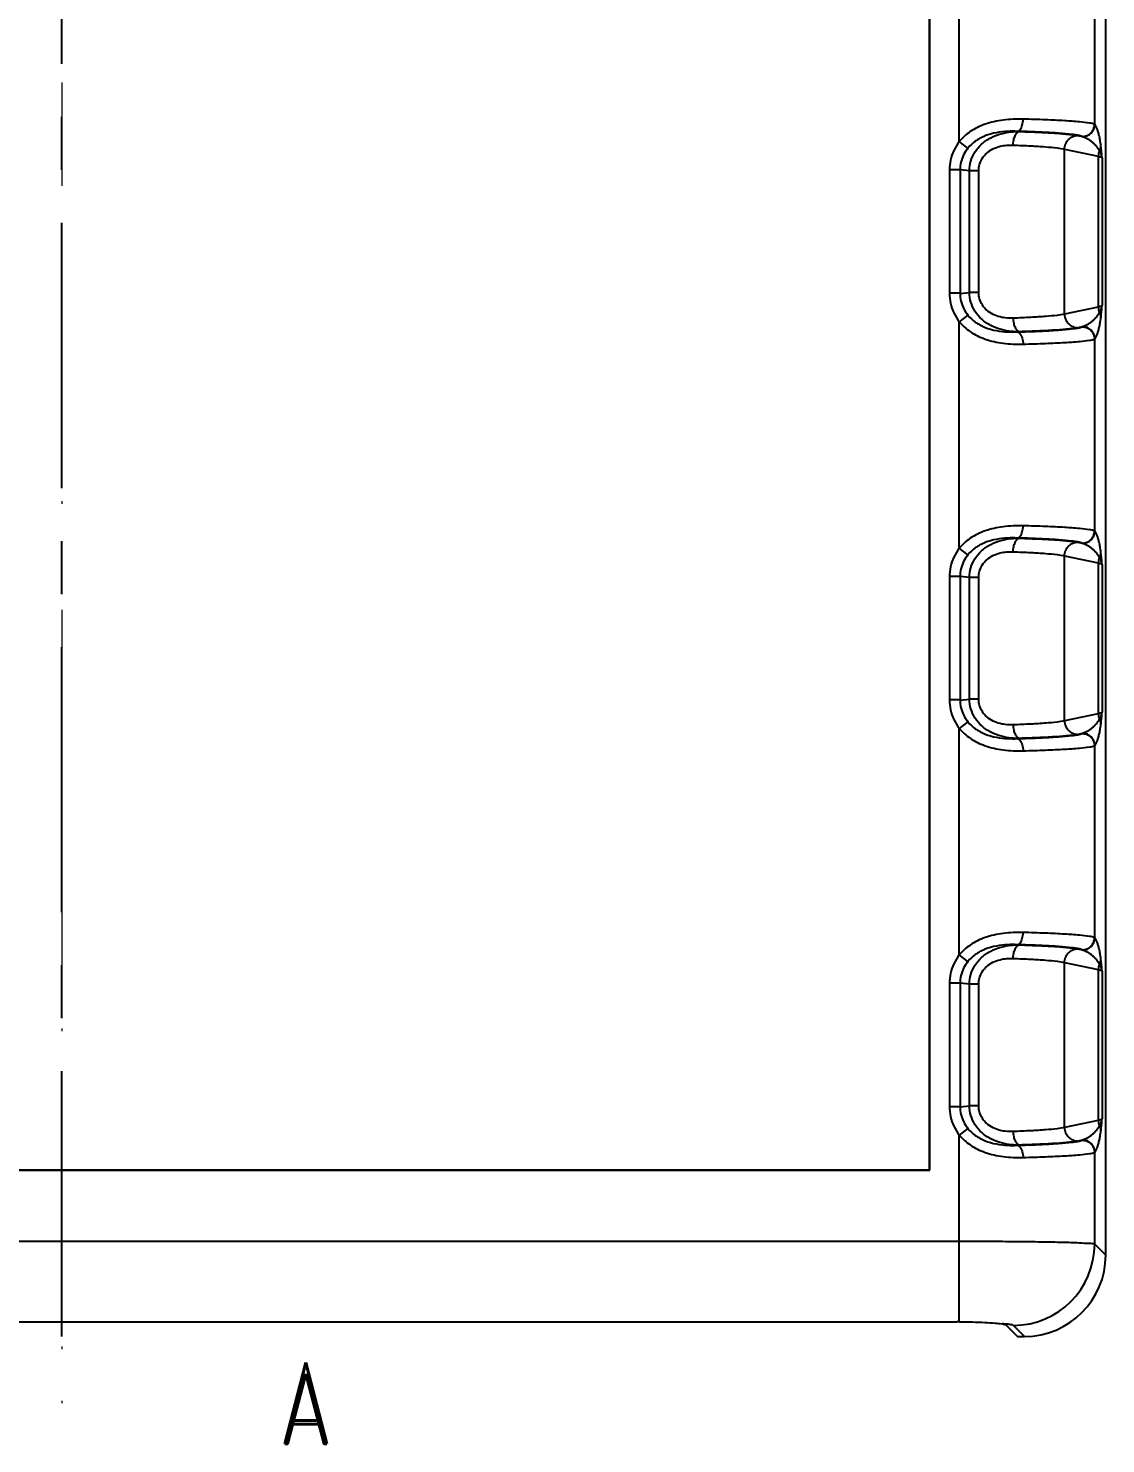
# Model space of a CAD drawing. Header units: millimetres. Extents: x 3537 to 3861, y 1181 to 1410.
# Drawn here: x 3620 to 3659.8, y 1245.9 to 1298.1 of the extents above; entities that cross this region are included whole.
import ezdxf
from ezdxf.enums import TextEntityAlignment as Align

# ---------------------------------------------------------------- set-up
doc = ezdxf.new("R2010")
doc.units = ezdxf.units.MM
doc.linetypes.add('CENTER', pattern=[50.8, 31.75, -6.35, 6.35, -6.35])
doc.linetypes.add('DIVIDE', pattern=[31.75, 12.7, -6.35, 0, -6.35, 0, -6.35])
doc.layers.add('hatch', color=56, linetype='Continuous', lineweight=9)
doc.styles.add('ROMAND', font='romand.shx', dxfattribs={"width": 0.75, "bigfont": 'gbcbig.shx'})

msp = doc.modelspace()

# ---------------------------------------------------------------- linework, layer by layer
at = {"color": 1, "linetype": 'CENTER', "ltscale": 0.308}
msp.add_line((3621.278, 1249.867), (3621.278, 1361.367), dxfattribs=at)
at = {"color": 7, "linetype": 'Continuous'}
for p, q in [((3659.778, 1252.863), (3659.778, 1358.371)), ((3653.278, 1256.017), (3653.278, 1355.217)), ((3653.296, 1256), (3653.296, 1355.235)), ((3654.378, 1293.943), (3654.378, 1302.291)), ((3659.372, 1294.568), (3659.372, 1301.666)), ((3656.611, 1294.308), (3656.521, 1294.317)), ((3654.7, 1293.699), (3654.378, 1293.943)), ((3658.745, 1294.161), (3658.914, 1294.125)), ((3658.26, 1287.573), (3658.26, 1293.661)), ((3658.26, 1293.661), (3659.505, 1293.399)), ((3659.505, 1293.399), (3659.505, 1287.835)), ((3659.646, 1293.345), (3659.646, 1287.889)), ((3654.019, 1292.893), (3654.019, 1288.342)), ((3654.408, 1292.893), (3654.019, 1292.893)), ((3654.408, 1292.893), (3654.408, 1288.341)), ((3654.754, 1292.861), (3654.408, 1292.893)), ((3654.754, 1288.373), (3654.754, 1292.861)), ((3655.097, 1292.861), (3654.754, 1292.861)), ((3655.097, 1288.373), (3655.097, 1292.861)), ((3654.408, 1288.342), (3654.019, 1288.342)), ((3654.408, 1288.341), (3654.754, 1288.373)), ((3655.097, 1288.373), (3654.754, 1288.373)), ((3654.7, 1287.535), (3654.379, 1287.291)), ((3659.505, 1287.835), (3658.26, 1287.573)), ((3654.378, 1278.943), (3654.378, 1287.291)), ((3656.521, 1286.918), (3656.611, 1286.926)), ((3658.914, 1287.109), (3658.745, 1287.074)), ((3659.372, 1279.568), (3659.372, 1286.666)), ((3656.611, 1279.308), (3656.521, 1279.317)), ((3658.745, 1279.161), (3658.914, 1279.125)), ((3654.7, 1278.699), (3654.378, 1278.943)), ((3658.26, 1272.573), (3658.26, 1278.661)), ((3658.26, 1278.661), (3659.505, 1278.399)), ((3659.505, 1278.399), (3659.505, 1272.835)), ((3659.646, 1278.345), (3659.646, 1272.889)), ((3654.019, 1277.893), (3654.019, 1273.342)), ((3654.408, 1277.893), (3654.019, 1277.893)), ((3654.408, 1277.893), (3654.408, 1273.341)), ((3654.754, 1277.861), (3654.408, 1277.893)), ((3654.754, 1273.373), (3654.754, 1277.861)), ((3655.097, 1277.861), (3654.754, 1277.861)), ((3655.097, 1273.373), (3655.097, 1277.861)), ((3654.408, 1273.342), (3654.019, 1273.342)), ((3654.408, 1273.341), (3654.754, 1273.373)), ((3655.097, 1273.373), (3654.754, 1273.373)), ((3659.505, 1272.835), (3658.26, 1272.573)), ((3654.378, 1263.943), (3654.378, 1272.291)), ((3654.7, 1272.535), (3654.379, 1272.291)), ((3656.521, 1271.918), (3656.611, 1271.926)), ((3658.914, 1272.109), (3658.745, 1272.074)), ((3659.372, 1264.568), (3659.372, 1271.666)), ((3654.7, 1263.699), (3654.378, 1263.943)), ((3656.611, 1264.308), (3656.521, 1264.317)), ((3658.745, 1264.161), (3658.914, 1264.125)), ((3658.26, 1257.573), (3658.26, 1263.661)), ((3658.26, 1263.661), (3659.505, 1263.399)), ((3659.505, 1263.399), (3659.505, 1257.835)), ((3654.019, 1262.893), (3654.019, 1258.342)), ((3654.408, 1262.893), (3654.019, 1262.893)), ((3654.408, 1262.893), (3654.408, 1258.341)), ((3654.754, 1262.861), (3654.408, 1262.893)), ((3659.646, 1263.345), (3659.646, 1257.889)), ((3654.754, 1258.373), (3654.754, 1262.861)), ((3655.097, 1262.861), (3654.754, 1262.861)), ((3655.097, 1258.373), (3655.097, 1262.861)), ((3654.408, 1258.342), (3654.019, 1258.342)), ((3654.408, 1258.341), (3654.754, 1258.373)), ((3655.097, 1258.373), (3654.754, 1258.373)), ((3659.505, 1257.835), (3658.26, 1257.573)), ((3654.378, 1250.411), (3654.378, 1257.291)), ((3654.7, 1257.535), (3654.379, 1257.291)), ((3656.521, 1256.918), (3656.611, 1256.926)), ((3658.914, 1257.109), (3658.745, 1257.074)), ((3659.372, 1253.27), (3659.372, 1256.666)), ((3589.261, 1256), (3653.296, 1256)), ((3589.278, 1256.017), (3653.278, 1256.017)), ((3653.296, 1256), (3653.278, 1256.017)), ((3654.378, 1253.369), (3588.178, 1253.369)), ((3659.778, 1252.863), (3659.372, 1253.27)), ((3588.265, 1250.411), (3654.292, 1250.411)), ((3656.089, 1250.302), (3656.524, 1249.867)), ((3656.782, 1249.867), (3656.376, 1250.274)), ((3656.524, 1249.867), (3656.782, 1249.867))]:
    msp.add_line(p, q, dxfattribs=at)
for centre, radius, start, end in [((3658.921, 1294.57), 0.451, 271.4404, 359.7917), ((3658.781, 1293.722), 0.425, 69.1735, 71.702), ((3660.021, 1293.393), 0.516, 156.1733, 179.2894), ((3660.021, 1287.841), 0.516, 180.7106, 203.8267), ((3658.781, 1287.513), 0.425, 288.298, 290.8264), ((3658.921, 1286.665), 0.451, 0.2088, 88.5596), ((3658.781, 1278.722), 0.425, 69.1735, 71.702), ((3658.921, 1279.57), 0.451, 271.4404, 359.7917), ((3660.021, 1278.393), 0.516, 156.1733, 179.2894), ((3660.021, 1272.841), 0.516, 180.7106, 203.8267), ((3658.781, 1272.513), 0.425, 288.298, 290.8264), ((3658.921, 1271.665), 0.451, 0.2088, 88.5596), ((3658.921, 1264.57), 0.451, 271.4404, 359.7917), ((3658.781, 1263.722), 0.425, 69.1735, 71.702), ((3660.021, 1263.393), 0.516, 156.1733, 179.2894), ((3660.021, 1257.841), 0.516, 180.7106, 203.8267), ((3658.781, 1257.513), 0.425, 288.298, 290.8264), ((3658.921, 1256.665), 0.451, 0.2088, 88.5596), ((3656.366, 1253.28), 3.006, 270.1881, 359.8119), ((3654.291, 1239.627), 10.784, 89.5372, 89.9981)]:
    msp.add_arc(centre, radius, start, end, dxfattribs=at)
msp.add_ellipse((3656.774, 1252.871), major_axis=(2.127, -2.127), ratio=0.997265, start_param=-0.784029, end_param=0.784029, dxfattribs=at)
for points, start_tangent, end_tangent in [([(3656.733, 1294.766), (3655.998, 1294.732), (3655.333, 1294.578), (3654.782, 1294.305), (3654.378, 1293.943)], (-0.999676, 0.025451), (-0.639037, -0.769176)), ([(3656.521, 1294.317), (3656.624, 1294.384), (3656.701, 1294.547), (3656.733, 1294.766)], (0.995239, 0.097467), (0.021763, 0.999763)), ([(3659.363, 1294.574), (3659.185, 1294.621), (3658.814, 1294.666), (3658.266, 1294.706), (3657.563, 1294.74), (3656.733, 1294.766)], (-0.855931, 0.517089), (-0.999676, 0.025437)), ([(3656.521, 1294.317), (3656.161, 1294.315), (3655.746, 1294.267), (3655.327, 1294.147), (3654.967, 1293.95), (3654.7, 1293.699)], (-0.999357, 0.035868), (-0.629533, -0.776974)), ([(3654.754, 1292.861), (3654.806, 1293.218), (3654.957, 1293.551), (3655.204, 1293.846), (3655.54, 1294.08), (3655.926, 1294.23), (3656.291, 1294.296), (3656.611, 1294.308)], (0.00685, 0.999977), (0.99984, -0.017899)), ([(3656.363, 1293.809), (3656.385, 1293.995), (3656.44, 1294.154), (3656.519, 1294.264), (3656.611, 1294.308)], (0.022572, 0.999745), (0.995848, 0.091027)), ([(3658.914, 1294.125), (3658.753, 1294.172), (3658.416, 1294.216), (3657.917, 1294.256), (3657.276, 1294.29), (3656.521, 1294.317)], (-0.833205, 0.552965), (-0.999609, 0.02795)), ([(3656.611, 1294.308), (3657.35, 1294.281), (3657.967, 1294.246), (3658.44, 1294.205), (3658.745, 1294.161)], (0.999553, -0.029909), (0.9786, -0.205774)), ([(3658.914, 1294.125), (3659.086, 1294.16), (3659.231, 1294.257), (3659.328, 1294.403), (3659.363, 1294.574)], (0.999991, 0.00423), (0.00411, 0.999992)), ([(3659.372, 1294.568), (3659.363, 1294.574)], (-0.713273, 0.700886), (-0.856197, 0.51665)), ([(3659.601, 1293.783), (3659.572, 1293.992), (3659.539, 1294.158), (3659.503, 1294.295), (3659.463, 1294.409), (3659.419, 1294.501), (3659.372, 1294.568)], (-0.117071, 0.993124), (-0.667478, 0.744629)), ([(3654.378, 1293.943), (3654.18, 1293.615), (3654.058, 1293.256), (3654.019, 1292.893)], (-0.603853, -0.797096), (0.000353, -1)), ([(3654.7, 1293.699), (3654.537, 1293.445), (3654.439, 1293.173), (3654.408, 1292.893)], (-0.62991, -0.776668), (0.006948, -0.999976)), ([(3655.097, 1292.861), (3655.13, 1293.098), (3655.229, 1293.32), (3655.393, 1293.515), (3655.62, 1293.668), (3655.883, 1293.764), (3656.137, 1293.804), (3656.363, 1293.809)], (-0.000612, 1), (0.999432, -0.033709)), ([(3656.363, 1293.809), (3657.019, 1293.782), (3657.568, 1293.747), (3657.987, 1293.706), (3658.26, 1293.661)], (0.999433, -0.033664), (0.973111, -0.230335)), ([(3658.26, 1293.661), (3658.299, 1293.851), (3658.404, 1294.012), (3658.561, 1294.121), (3658.745, 1294.161)], (0.012287, 0.999925), (0.999915, 0.013013)), ([(3659.549, 1293.601), (3659.482, 1293.708), (3659.408, 1293.799), (3659.326, 1293.879), (3659.238, 1293.95), (3659.144, 1294.014), (3659.042, 1294.071), (3658.932, 1294.119)], (-0.453355, 0.89133), (-0.934176, 0.356811)), ([(3659.549, 1293.601), (3659.577, 1293.659), (3659.594, 1293.72), (3659.602, 1293.783)], (0.504671, 0.863312), (0.032751, 0.999464)), ([(3659.646, 1293.345), (3659.631, 1293.495), (3659.616, 1293.642), (3659.601, 1293.783)], (-0.099961, 0.994991), (-0.108065, 0.994144)), ([(3659.505, 1293.399), (3659.554, 1293.387), (3659.595, 1293.374), (3659.626, 1293.36), (3659.646, 1293.345)], (0.974233, -0.225544), (0.672682, -0.739932)), ([(3659.646, 1293.345), (3659.625, 1293.431), (3659.592, 1293.517), (3659.549, 1293.601)], (-0.187607, 0.982244), (-0.502073, 0.864825)), ([(3654.019, 1288.342), (3654.058, 1287.978), (3654.18, 1287.619), (3654.378, 1287.291)], (-0.000355, -1), (0.603854, -0.797095)), ([(3654.408, 1288.341), (3654.439, 1288.062), (3654.536, 1287.79), (3654.7, 1287.535)], (-0.006948, -0.999976), (0.629912, -0.776667)), ([(3656.611, 1286.926), (3656.294, 1286.938), (3655.931, 1287.003), (3655.546, 1287.151), (3655.207, 1287.385), (3654.958, 1287.68), (3654.807, 1288.015), (3654.754, 1288.373)], (-0.99984, -0.017898), (-0.006847, 0.999977)), ([(3656.363, 1287.425), (3656.139, 1287.43), (3655.887, 1287.469), (3655.623, 1287.565), (3655.395, 1287.718), (3655.23, 1287.913), (3655.13, 1288.135), (3655.097, 1288.373)], (-0.999432, -0.033708), (0.000614, 1)), ([(3654.7, 1287.535), (3654.968, 1287.284), (3655.329, 1287.087), (3655.749, 1286.966), (3656.164, 1286.919), (3656.521, 1286.918)], (0.629531, -0.776976), (0.999356, 0.035871)), ([(3658.26, 1287.573), (3657.988, 1287.528), (3657.568, 1287.488), (3657.02, 1287.453), (3656.363, 1287.425)], (-0.97311, -0.230341), (-0.999433, -0.033664)), ([(3656.363, 1287.425), (3656.385, 1287.239), (3656.44, 1287.08), (3656.519, 1286.97), (3656.611, 1286.926)], (0.022571, -0.999745), (0.995844, -0.091072)), ([(3658.26, 1287.573), (3658.299, 1287.383), (3658.404, 1287.222), (3658.561, 1287.113), (3658.745, 1287.074)], (0.012287, -0.999925), (0.999915, -0.013013)), ([(3658.932, 1287.115), (3659.042, 1287.164), (3659.144, 1287.22), (3659.238, 1287.284), (3659.326, 1287.355), (3659.407, 1287.435), (3659.482, 1287.526), (3659.549, 1287.633)], (0.934176, 0.356812), (0.45279, 0.891617)), ([(3659.372, 1286.666), (3659.419, 1286.734), (3659.463, 1286.825), (3659.503, 1286.939), (3659.539, 1287.076), (3659.572, 1287.242), (3659.601, 1287.451)], (0.667636, 0.744488), (0.117013, 0.99313)), ([(3659.646, 1287.889), (3659.627, 1287.875), (3659.596, 1287.861), (3659.555, 1287.848), (3659.505, 1287.835)], (-0.672677, -0.739936), (-0.974233, -0.225544)), ([(3659.549, 1287.633), (3659.592, 1287.717), (3659.625, 1287.803), (3659.646, 1287.889)], (0.502072, 0.864826), (0.187601, 0.982245)), ([(3659.549, 1287.633), (3659.577, 1287.575), (3659.594, 1287.514), (3659.601, 1287.451)], (0.502248, -0.864724), (0.025192, -0.999683)), ([(3659.601, 1287.451), (3659.616, 1287.592), (3659.631, 1287.739), (3659.646, 1287.889)], (0.108065, 0.994144), (0.099958, 0.994992)), ([(3654.378, 1287.291), (3654.782, 1286.929), (3655.333, 1286.656), (3655.998, 1286.502), (3656.733, 1286.468)], (0.639027, -0.769184), (0.999676, 0.025469)), ([(3656.521, 1286.918), (3657.276, 1286.944), (3657.917, 1286.978), (3658.416, 1287.018), (3658.753, 1287.062), (3658.914, 1287.109)], (0.999609, 0.027949), (0.833211, 0.552955)), ([(3656.521, 1286.918), (3656.624, 1286.851), (3656.701, 1286.687), (3656.733, 1286.468)], (0.995221, -0.097644), (0.021762, -0.999763)), ([(3658.745, 1287.074), (3658.44, 1287.029), (3657.968, 1286.988), (3657.35, 1286.953), (3656.611, 1286.926)], (-0.978596, -0.205789), (-0.999553, -0.029909)), ([(3658.914, 1287.109), (3659.086, 1287.074), (3659.231, 1286.977), (3659.328, 1286.831), (3659.363, 1286.66)], (0.999991, -0.004126), (0.004113, -0.999992)), ([(3656.733, 1286.468), (3657.563, 1286.495), (3658.266, 1286.529), (3658.814, 1286.568), (3659.185, 1286.613), (3659.363, 1286.66)], (0.999676, 0.025436), (0.855934, 0.517085)), ([(3659.363, 1286.66), (3659.372, 1286.666)], (0.856225, 0.516602), (0.713269, 0.70089)), ([(3656.733, 1279.766), (3655.998, 1279.732), (3655.333, 1279.578), (3654.782, 1279.305), (3654.378, 1278.943)], (-0.999676, 0.025451), (-0.639037, -0.769176)), ([(3656.521, 1279.317), (3656.624, 1279.384), (3656.701, 1279.547), (3656.733, 1279.766)], (0.995239, 0.097467), (0.021763, 0.999763)), ([(3659.363, 1279.574), (3659.185, 1279.621), (3658.814, 1279.666), (3658.266, 1279.706), (3657.563, 1279.74), (3656.733, 1279.766)], (-0.855931, 0.517089), (-0.999676, 0.025437)), ([(3658.914, 1279.125), (3659.086, 1279.16), (3659.231, 1279.257), (3659.328, 1279.403), (3659.363, 1279.574)], (0.999991, 0.00423), (0.00411, 0.999992)), ([(3659.372, 1279.568), (3659.363, 1279.574)], (-0.713273, 0.700886), (-0.856197, 0.51665)), ([(3656.521, 1279.317), (3656.161, 1279.315), (3655.746, 1279.267), (3655.327, 1279.147), (3654.967, 1278.95), (3654.7, 1278.699)], (-0.999357, 0.035868), (-0.629533, -0.776974)), ([(3654.754, 1277.861), (3654.806, 1278.218), (3654.957, 1278.551), (3655.204, 1278.846), (3655.54, 1279.08), (3655.926, 1279.23), (3656.291, 1279.296), (3656.611, 1279.308)], (0.00685, 0.999977), (0.99984, -0.017899)), ([(3656.363, 1278.809), (3656.385, 1278.995), (3656.44, 1279.154), (3656.519, 1279.264), (3656.611, 1279.308)], (0.022572, 0.999745), (0.995848, 0.091027)), ([(3658.914, 1279.125), (3658.753, 1279.172), (3658.416, 1279.216), (3657.917, 1279.256), (3657.276, 1279.29), (3656.521, 1279.317)], (-0.833205, 0.552965), (-0.999609, 0.02795)), ([(3656.611, 1279.308), (3657.35, 1279.281), (3657.967, 1279.246), (3658.44, 1279.205), (3658.745, 1279.161)], (0.999553, -0.029909), (0.9786, -0.205774)), ([(3658.26, 1278.661), (3658.299, 1278.851), (3658.404, 1279.012), (3658.561, 1279.121), (3658.745, 1279.161)], (0.012287, 0.999925), (0.999915, 0.013013)), ([(3659.549, 1278.601), (3659.482, 1278.708), (3659.408, 1278.799), (3659.326, 1278.879), (3659.238, 1278.95), (3659.144, 1279.014), (3659.042, 1279.071), (3658.932, 1279.119)], (-0.453355, 0.89133), (-0.934176, 0.356811)), ([(3659.601, 1278.783), (3659.572, 1278.992), (3659.539, 1279.158), (3659.503, 1279.295), (3659.463, 1279.409), (3659.419, 1279.501), (3659.372, 1279.568)], (-0.117071, 0.993124), (-0.667478, 0.744629)), ([(3654.378, 1278.943), (3654.18, 1278.615), (3654.058, 1278.256), (3654.019, 1277.893)], (-0.603853, -0.797096), (0.000353, -1)), ([(3654.7, 1278.699), (3654.537, 1278.445), (3654.439, 1278.173), (3654.408, 1277.893)], (-0.62991, -0.776668), (0.006948, -0.999976)), ([(3655.097, 1277.861), (3655.13, 1278.098), (3655.229, 1278.32), (3655.393, 1278.515), (3655.62, 1278.668), (3655.883, 1278.764), (3656.137, 1278.804), (3656.363, 1278.809)], (-0.000612, 1), (0.999432, -0.033709)), ([(3656.363, 1278.809), (3657.019, 1278.782), (3657.568, 1278.747), (3657.987, 1278.706), (3658.26, 1278.661)], (0.999433, -0.033664), (0.973111, -0.230335)), ([(3659.549, 1278.601), (3659.577, 1278.659), (3659.594, 1278.72), (3659.602, 1278.783)], (0.504671, 0.863312), (0.032751, 0.999464)), ([(3659.646, 1278.345), (3659.625, 1278.431), (3659.592, 1278.517), (3659.549, 1278.601)], (-0.187607, 0.982244), (-0.502073, 0.864825)), ([(3659.646, 1278.345), (3659.631, 1278.495), (3659.616, 1278.642), (3659.601, 1278.783)], (-0.099961, 0.994991), (-0.108065, 0.994144)), ([(3659.505, 1278.399), (3659.554, 1278.387), (3659.595, 1278.374), (3659.626, 1278.36), (3659.646, 1278.345)], (0.974233, -0.225544), (0.672682, -0.739932)), ([(3654.019, 1273.342), (3654.058, 1272.978), (3654.18, 1272.619), (3654.378, 1272.291)], (-0.000355, -1), (0.603854, -0.797095)), ([(3654.408, 1273.341), (3654.439, 1273.062), (3654.536, 1272.79), (3654.7, 1272.535)], (-0.006948, -0.999976), (0.629912, -0.776667)), ([(3656.611, 1271.926), (3656.294, 1271.938), (3655.931, 1272.003), (3655.546, 1272.151), (3655.207, 1272.385), (3654.958, 1272.68), (3654.807, 1273.015), (3654.754, 1273.373)], (-0.99984, -0.017898), (-0.006847, 0.999977)), ([(3656.363, 1272.425), (3656.139, 1272.43), (3655.887, 1272.469), (3655.623, 1272.565), (3655.395, 1272.718), (3655.23, 1272.913), (3655.13, 1273.135), (3655.097, 1273.373)], (-0.999432, -0.033708), (0.000614, 1)), ([(3659.646, 1272.889), (3659.627, 1272.875), (3659.596, 1272.861), (3659.555, 1272.848), (3659.505, 1272.835)], (-0.672677, -0.739936), (-0.974233, -0.225544)), ([(3659.549, 1272.633), (3659.592, 1272.717), (3659.625, 1272.803), (3659.646, 1272.889)], (0.502072, 0.864826), (0.187601, 0.982245)), ([(3659.601, 1272.451), (3659.616, 1272.592), (3659.631, 1272.739), (3659.646, 1272.889)], (0.108065, 0.994144), (0.099958, 0.994992)), ([(3654.378, 1272.291), (3654.782, 1271.929), (3655.333, 1271.656), (3655.998, 1271.502), (3656.733, 1271.468)], (0.639027, -0.769184), (0.999676, 0.025469)), ([(3654.7, 1272.535), (3654.968, 1272.284), (3655.329, 1272.087), (3655.749, 1271.966), (3656.164, 1271.919), (3656.521, 1271.918)], (0.629531, -0.776976), (0.999356, 0.035871)), ([(3658.26, 1272.573), (3657.988, 1272.528), (3657.568, 1272.488), (3657.02, 1272.453), (3656.363, 1272.425)], (-0.97311, -0.230341), (-0.999433, -0.033664)), ([(3656.363, 1272.425), (3656.385, 1272.239), (3656.44, 1272.08), (3656.519, 1271.97), (3656.611, 1271.926)], (0.022571, -0.999745), (0.995844, -0.091072)), ([(3658.26, 1272.573), (3658.299, 1272.383), (3658.404, 1272.222), (3658.561, 1272.113), (3658.745, 1272.074)], (0.012287, -0.999925), (0.999915, -0.013013)), ([(3658.932, 1272.115), (3659.042, 1272.164), (3659.144, 1272.22), (3659.238, 1272.284), (3659.326, 1272.355), (3659.407, 1272.435), (3659.482, 1272.526), (3659.549, 1272.633)], (0.934176, 0.356812), (0.45279, 0.891617)), ([(3659.372, 1271.666), (3659.419, 1271.734), (3659.463, 1271.825), (3659.503, 1271.939), (3659.539, 1272.076), (3659.572, 1272.242), (3659.601, 1272.451)], (0.667636, 0.744488), (0.117013, 0.99313)), ([(3659.549, 1272.633), (3659.577, 1272.575), (3659.594, 1272.514), (3659.601, 1272.451)], (0.502248, -0.864724), (0.025192, -0.999683)), ([(3656.521, 1271.918), (3657.276, 1271.944), (3657.917, 1271.978), (3658.416, 1272.018), (3658.753, 1272.062), (3658.914, 1272.109)], (0.999609, 0.027949), (0.833211, 0.552955)), ([(3656.521, 1271.918), (3656.624, 1271.851), (3656.701, 1271.687), (3656.733, 1271.468)], (0.995221, -0.097644), (0.021762, -0.999763)), ([(3658.745, 1272.074), (3658.44, 1272.029), (3657.968, 1271.988), (3657.35, 1271.953), (3656.611, 1271.926)], (-0.978596, -0.205789), (-0.999553, -0.029909)), ([(3658.914, 1272.109), (3659.086, 1272.074), (3659.231, 1271.977), (3659.328, 1271.831), (3659.363, 1271.66)], (0.999991, -0.004126), (0.004113, -0.999992)), ([(3656.733, 1271.468), (3657.563, 1271.495), (3658.266, 1271.529), (3658.814, 1271.568), (3659.185, 1271.613), (3659.363, 1271.66)], (0.999676, 0.025436), (0.855934, 0.517085)), ([(3659.363, 1271.66), (3659.372, 1271.666)], (0.856225, 0.516602), (0.713269, 0.70089)), ([(3656.733, 1264.766), (3655.998, 1264.732), (3655.333, 1264.578), (3654.782, 1264.305), (3654.378, 1263.943)], (-0.999676, 0.025451), (-0.639037, -0.769176)), ([(3656.521, 1264.317), (3656.624, 1264.384), (3656.701, 1264.547), (3656.733, 1264.766)], (0.995239, 0.097467), (0.021763, 0.999763)), ([(3659.363, 1264.574), (3659.185, 1264.621), (3658.814, 1264.666), (3658.266, 1264.706), (3657.563, 1264.74), (3656.733, 1264.766)], (-0.855931, 0.517089), (-0.999676, 0.025437)), ([(3658.914, 1264.125), (3659.086, 1264.16), (3659.231, 1264.257), (3659.328, 1264.403), (3659.363, 1264.574)], (0.999991, 0.00423), (0.00411, 0.999992)), ([(3659.372, 1264.568), (3659.363, 1264.574)], (-0.713273, 0.700886), (-0.856197, 0.51665)), ([(3659.601, 1263.783), (3659.572, 1263.992), (3659.539, 1264.158), (3659.503, 1264.295), (3659.463, 1264.409), (3659.419, 1264.501), (3659.372, 1264.568)], (-0.117071, 0.993124), (-0.667478, 0.744629)), ([(3654.378, 1263.943), (3654.18, 1263.615), (3654.058, 1263.256), (3654.019, 1262.893)], (-0.603853, -0.797096), (0.000353, -1)), ([(3656.521, 1264.317), (3656.161, 1264.315), (3655.746, 1264.267), (3655.327, 1264.147), (3654.967, 1263.95), (3654.7, 1263.699)], (-0.999357, 0.035868), (-0.629533, -0.776974)), ([(3654.754, 1262.861), (3654.806, 1263.218), (3654.957, 1263.551), (3655.204, 1263.846), (3655.54, 1264.08), (3655.926, 1264.23), (3656.291, 1264.296), (3656.611, 1264.308)], (0.00685, 0.999977), (0.99984, -0.017899)), ([(3656.363, 1263.809), (3656.385, 1263.995), (3656.44, 1264.154), (3656.519, 1264.264), (3656.611, 1264.308)], (0.022572, 0.999745), (0.995848, 0.091027)), ([(3658.914, 1264.125), (3658.753, 1264.172), (3658.416, 1264.216), (3657.917, 1264.256), (3657.276, 1264.29), (3656.521, 1264.317)], (-0.833205, 0.552965), (-0.999609, 0.02795)), ([(3656.611, 1264.308), (3657.35, 1264.281), (3657.967, 1264.246), (3658.44, 1264.205), (3658.745, 1264.161)], (0.999553, -0.029909), (0.9786, -0.205774)), ([(3658.26, 1263.661), (3658.299, 1263.851), (3658.404, 1264.012), (3658.561, 1264.121), (3658.745, 1264.161)], (0.012287, 0.999925), (0.999915, 0.013013)), ([(3659.549, 1263.601), (3659.482, 1263.708), (3659.408, 1263.799), (3659.326, 1263.879), (3659.238, 1263.95), (3659.144, 1264.014), (3659.042, 1264.071), (3658.932, 1264.119)], (-0.453355, 0.89133), (-0.934176, 0.356811)), ([(3654.7, 1263.699), (3654.537, 1263.445), (3654.439, 1263.173), (3654.408, 1262.893)], (-0.62991, -0.776668), (0.006948, -0.999976)), ([(3655.097, 1262.861), (3655.13, 1263.098), (3655.229, 1263.32), (3655.393, 1263.515), (3655.62, 1263.668), (3655.883, 1263.764), (3656.137, 1263.804), (3656.363, 1263.809)], (-0.000612, 1), (0.999432, -0.033709)), ([(3656.363, 1263.809), (3657.019, 1263.782), (3657.568, 1263.747), (3657.987, 1263.706), (3658.26, 1263.661)], (0.999433, -0.033664), (0.973111, -0.230335)), ([(3659.505, 1263.399), (3659.554, 1263.387), (3659.595, 1263.374), (3659.626, 1263.36), (3659.646, 1263.345)], (0.974233, -0.225544), (0.672682, -0.739932)), ([(3659.549, 1263.601), (3659.577, 1263.659), (3659.594, 1263.72), (3659.602, 1263.783)], (0.504671, 0.863312), (0.032751, 0.999464)), ([(3659.646, 1263.345), (3659.625, 1263.431), (3659.592, 1263.517), (3659.549, 1263.601)], (-0.187607, 0.982244), (-0.502073, 0.864825)), ([(3659.646, 1263.345), (3659.631, 1263.495), (3659.616, 1263.642), (3659.601, 1263.783)], (-0.099961, 0.994991), (-0.108065, 0.994144)), ([(3654.019, 1258.342), (3654.058, 1257.978), (3654.18, 1257.619), (3654.378, 1257.291)], (-0.000355, -1), (0.603854, -0.797095)), ([(3654.408, 1258.341), (3654.439, 1258.062), (3654.536, 1257.79), (3654.7, 1257.535)], (-0.006948, -0.999976), (0.629912, -0.776667)), ([(3656.611, 1256.926), (3656.294, 1256.938), (3655.931, 1257.003), (3655.546, 1257.151), (3655.207, 1257.385), (3654.958, 1257.68), (3654.807, 1258.015), (3654.754, 1258.373)], (-0.99984, -0.017898), (-0.006847, 0.999977)), ([(3656.363, 1257.425), (3656.139, 1257.43), (3655.887, 1257.469), (3655.623, 1257.565), (3655.395, 1257.718), (3655.23, 1257.913), (3655.13, 1258.135), (3655.097, 1258.373)], (-0.999432, -0.033708), (0.000614, 1)), ([(3659.646, 1257.889), (3659.627, 1257.875), (3659.596, 1257.861), (3659.555, 1257.848), (3659.505, 1257.835)], (-0.672677, -0.739936), (-0.974233, -0.225544)), ([(3659.549, 1257.633), (3659.592, 1257.717), (3659.625, 1257.803), (3659.646, 1257.889)], (0.502072, 0.864826), (0.187601, 0.982245)), ([(3659.601, 1257.451), (3659.616, 1257.592), (3659.631, 1257.739), (3659.646, 1257.889)], (0.108065, 0.994144), (0.099958, 0.994992)), ([(3654.378, 1257.291), (3654.782, 1256.929), (3655.333, 1256.656), (3655.998, 1256.502), (3656.733, 1256.468)], (0.639027, -0.769184), (0.999676, 0.025469)), ([(3654.7, 1257.535), (3654.968, 1257.284), (3655.329, 1257.087), (3655.749, 1256.966), (3656.164, 1256.919), (3656.521, 1256.918)], (0.629531, -0.776976), (0.999356, 0.035871)), ([(3658.26, 1257.573), (3657.988, 1257.528), (3657.568, 1257.488), (3657.02, 1257.453), (3656.363, 1257.425)], (-0.97311, -0.230341), (-0.999433, -0.033664)), ([(3656.363, 1257.425), (3656.385, 1257.239), (3656.44, 1257.08), (3656.519, 1256.97), (3656.611, 1256.926)], (0.022571, -0.999745), (0.995844, -0.091072)), ([(3658.26, 1257.573), (3658.299, 1257.383), (3658.404, 1257.222), (3658.561, 1257.113), (3658.745, 1257.074)], (0.012287, -0.999925), (0.999915, -0.013013)), ([(3658.932, 1257.115), (3659.042, 1257.164), (3659.144, 1257.22), (3659.238, 1257.284), (3659.326, 1257.355), (3659.407, 1257.435), (3659.482, 1257.526), (3659.549, 1257.633)], (0.934176, 0.356812), (0.45279, 0.891617)), ([(3659.372, 1256.666), (3659.419, 1256.734), (3659.463, 1256.825), (3659.503, 1256.939), (3659.539, 1257.076), (3659.572, 1257.242), (3659.601, 1257.451)], (0.667636, 0.744488), (0.117013, 0.99313)), ([(3659.549, 1257.633), (3659.577, 1257.575), (3659.594, 1257.514), (3659.601, 1257.451)], (0.502248, -0.864724), (0.025192, -0.999683)), ([(3656.521, 1256.918), (3657.276, 1256.944), (3657.917, 1256.978), (3658.416, 1257.018), (3658.753, 1257.062), (3658.914, 1257.109)], (0.999609, 0.027949), (0.833211, 0.552955)), ([(3656.521, 1256.918), (3656.624, 1256.851), (3656.701, 1256.687), (3656.733, 1256.468)], (0.995221, -0.097644), (0.021762, -0.999763)), ([(3658.745, 1257.074), (3658.44, 1257.029), (3657.968, 1256.988), (3657.35, 1256.953), (3656.611, 1256.926)], (-0.978596, -0.205789), (-0.999553, -0.029909)), ([(3656.733, 1256.468), (3657.563, 1256.495), (3658.266, 1256.529), (3658.814, 1256.568), (3659.185, 1256.613), (3659.363, 1256.66)], (0.999676, 0.025436), (0.855934, 0.517085)), ([(3658.914, 1257.109), (3659.086, 1257.074), (3659.231, 1256.977), (3659.328, 1256.831), (3659.363, 1256.66)], (0.999991, -0.004126), (0.004113, -0.999992)), ([(3659.363, 1256.66), (3659.372, 1256.666)], (0.856225, 0.516602), (0.713269, 0.70089)), ([(3659.372, 1253.27), (3659.198, 1253.292), (3658.799, 1253.313), (3658.192, 1253.332), (3657.407, 1253.348), (3656.48, 1253.359), (3655.454, 1253.367), (3654.378, 1253.369)], (-0.928546, 0.371217), (-1, 0.000012)), ([(3654.378, 1250.411), (3654.863, 1250.402), (3655.322, 1250.383), (3655.699, 1250.358), (3655.955, 1250.333)], (0.999967, -0.008109), (0.992047, -0.125868)), ([(3656.376, 1250.274), (3656.314, 1250.295), (3656.172, 1250.315), (3655.955, 1250.333)], (-0.70842, 0.705791), (-0.99775, 0.067042)), ([(3655.955, 1250.333), (3656.009, 1250.325), (3656.049, 1250.317), (3656.076, 1250.309), (3656.089, 1250.302)], (0.992047, -0.125868), (0.707106, -0.707107))]:
    msp.add_spline(points, degree=3, dxfattribs=dict(at, start_tangent=start_tangent, end_tangent=end_tangent))
at = {"layer": 'hatch', "color": 2, "linetype": 'DIVIDE', "ltscale": 0.3}
msp.add_line((3621.278, 1364.192), (3621.278, 1247.411), dxfattribs=at)
at = {"layer": 'hatch', "color": 2}
msp.add_lwpolyline([(3621.278, 1247.411, 0, 0, 0), (3624.278, 1247.411, 0.9, 0, 0), (3627.278, 1247.411, 0, 0, 0)], format="xyseb", dxfattribs=at)

# ---------------------------------------------------------------- texts
at = {"layer": 'hatch', "color": 6, "style": 'ROMAND', "width": 0.75}
msp.add_text('A', height=3, dxfattribs=at).set_placement((3630.278, 1247.411), align=Align.MIDDLE)

doc.saveas('drawing.dxf')
